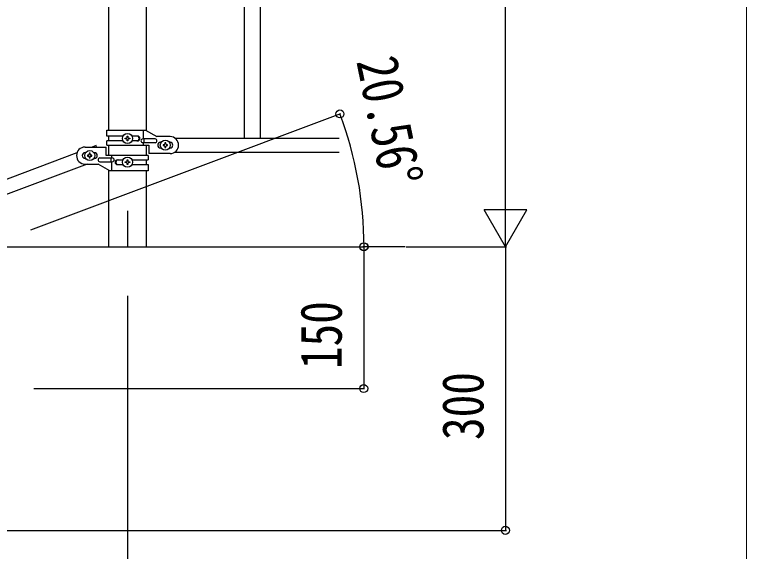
# Model space of a CAD drawing. Units: millimetres, scale not verified. Extents: x -4015 to 4015, y -2862 to 2860.
# Drawn here: x 3060 to 3835, y 638 to 1206 of the extents above; entities that cross this region are included whole.
import ezdxf
from ezdxf.enums import TextEntityAlignment as Align

# ---------------------------------------------------------------- set-up
doc = ezdxf.new("R2010")
doc.units = ezdxf.units.MM
doc.header["$LTSCALE"] = 10
for name, color, linetype in [('0-2_YKK_12', 2, 'Continuous'), ('0-3_YKK_A1', 4, 'Continuous'), ('0-4_YKK_D', 6, 'Continuous')]:
    doc.layers.add(name, color=color, linetype=linetype)
doc.layers.add('0-5_YKK_ZWAK', color=92, linetype='Continuous', lineweight=18)
doc.styles.add('ＭＳ ゴシック', font='')
doc.styles.get('ＭＳ ゴシック').set_extended_font_data('MS Gothic')

msp = doc.modelspace()

# ---------------------------------------------------------------- linework, layer by layer
at = {"layer": '0-2_YKK_12'}
msp.add_line((3179.69, 989.76), (3179.69, 960.1), dxfattribs=at)
at = {"layer": '0-3_YKK_A1'}
for p, q in [((3303.19, 1735.14), (3303.19, 1075.14)), ((3320.19, 1735.14), (3320.19, 1075.14)), ((3159.44, 1646.58), (3159.44, 1083.64)), ((3199.94, 1082.84), (3199.94, 1646.58)), ((3157.69, 1083.64), (3198.56, 1083.64)), ((3157.69, 1077.14), (3157.69, 1083.64)), ((3175.02, 1077.14), (3157.69, 1077.14)), ((3159.44, 1077.14), (3159.44, 1072.14)), ((3190.28, 1077.14), (3184.36, 1077.14)), ((3196.66, 1074.14), (3196.66, 1083.64)), ((3198.56, 1083.64), (3210.69, 1076.64)), ((3224.69, 1076.64), (3210.69, 1076.64)), ((3157.69, 1067.64), (3157.69, 1072.14)), ((3175.01, 1072.14), (3157.69, 1072.14)), ((3178.25, 1074.16), (3177.29, 1074.16)), ((3181.13, 1075.12), (3182.09, 1075.12)), ((3190.28, 1072.14), (3184.36, 1072.14)), ((3208.89, 1074.14), (3195.81, 1074.14)), ((3208.89, 1070.14), (3195.81, 1070.14)), ((3196.66, 1067.64), (3196.66, 1070.14)), ((3197.21, 1070.14), (3197.21, 1074.14)), ((3214.69, 1070.64), (3215.32, 1070.64)), ((3224.06, 1070.64), (3224.69, 1070.64)), ((3229.66, 1075.14), (3403.54, 1075.14)), ((3134.69, 1065.57), (3157.19, 1065.57)), ((3146.42, 1067.11), (3142.33, 1065.57)), ((3146.99, 1065.57), (3146.42, 1067.11)), ((3157.19, 1056.57), (3157.19, 1065.57)), ((3157.69, 1067.64), (3202.19, 1067.64)), ((3159.44, 1067.64), (3159.44, 1056.57)), ((3159.44, 1066.07), (3159.44, 1061.07)), ((3199.94, 1056.57), (3199.94, 1067.64)), ((3202.19, 1067.64), (3202.19, 1058.64)), ((3214.69, 1064.64), (3215.32, 1064.64)), ((3218.25, 1068.12), (3217.29, 1068.12)), ((3221.13, 1067.16), (3222.09, 1067.16)), ((3224.06, 1064.64), (3224.69, 1064.64)), ((3126.18, 1059.39), (2422.33, 795.39)), ((3135.32, 1059.57), (3134.69, 1059.57)), ((3135.32, 1053.57), (3134.69, 1053.57)), ((3138.25, 1057.05), (3137.29, 1057.05)), ((3141.13, 1056.09), (3142.09, 1056.09)), ((3144.69, 1059.57), (3144.06, 1059.57)), ((3144.69, 1053.57), (3144.06, 1053.57)), ((3150.49, 1054.07), (3163.57, 1054.07)), ((3201.69, 1056.57), (3157.19, 1056.57)), ((3162.16, 1054.07), (3162.16, 1050.07)), ((3162.72, 1056.57), (3162.72, 1054.07)), ((3201.69, 1056.57), (3201.69, 1052.07)), ((3224.69, 1058.64), (3202.19, 1058.64)), ((3229.66, 1060.14), (3403.54, 1060.14)), ((3137.05, 1047.45), (2433.19, 783.44)), ((3134.69, 1047.57), (3148.69, 1047.57)), ((3160.81, 1040.57), (3148.69, 1047.57)), ((3150.49, 1050.07), (3163.57, 1050.07)), ((3162.72, 1050.07), (3162.72, 1040.57)), ((3169.09, 1052.07), (3175.01, 1052.07)), ((3169.09, 1047.07), (3175.02, 1047.07)), ((3178.25, 1049.09), (3177.29, 1049.09)), ((3181.13, 1050.05), (3182.09, 1050.05)), ((3184.36, 1052.07), (3201.69, 1052.07)), ((3184.36, 1047.07), (3201.69, 1047.07)), ((3199.94, 1047.07), (3199.94, 1052.07)), ((3201.69, 1047.07), (3201.69, 1040.57)), ((3159.44, 1041.36), (3159.44, 960.1)), ((3201.69, 1040.57), (3160.81, 1040.57)), ((3199.94, 960.1), (3199.94, 1040.57)), ((3179.69, 998.22), (3179.69, 960.1))]:
    msp.add_line(p, q, dxfattribs=at)
for points in [[(3179.21, 1076.08), (3179.21, 1077.04), (3180.17, 1077.04), (3180.17, 1076.08)], [(3177.29, 1074.16), (3177.29, 1075.12), (3178.25, 1075.12)], [(3180.17, 1073.2), (3180.17, 1072.24), (3179.21, 1072.24), (3179.21, 1073.2)], [(3182.09, 1075.12), (3182.09, 1074.16), (3181.13, 1074.16)], [(3220.17, 1069.08), (3220.17, 1070.04), (3219.21, 1070.04), (3219.21, 1069.08)], [(3217.29, 1068.12), (3217.29, 1067.16), (3218.25, 1067.16)], [(3219.21, 1066.2), (3219.21, 1065.24), (3220.17, 1065.24), (3220.17, 1066.2)], [(3222.09, 1067.16), (3222.09, 1068.12), (3221.13, 1068.12)], [(3137.29, 1057.05), (3137.29, 1056.09), (3138.25, 1056.09)], [(3140.17, 1058.01), (3140.17, 1058.97), (3139.21, 1058.97), (3139.21, 1058.01)], [(3139.21, 1055.13), (3139.21, 1054.17), (3140.17, 1054.17), (3140.17, 1055.13)], [(3142.09, 1056.09), (3142.09, 1057.05), (3141.13, 1057.05)], [(3177.29, 1049.09), (3177.29, 1050.05), (3178.25, 1050.05)], [(3179.21, 1051.01), (3179.21, 1051.97), (3180.17, 1051.97), (3180.17, 1051.01)], [(3180.17, 1048.13), (3180.17, 1047.17), (3179.21, 1047.17), (3179.21, 1048.13)], [(3182.09, 1050.05), (3182.09, 1049.09), (3181.13, 1049.09)], [(2629.69, 810.1), (3029.69, 810.1), (3029.69, 960.1), (3429.69, 960.1)]]:
    msp.add_lwpolyline(points, dxfattribs=at)
for centre in [(3179.69, 1074.64), (3219.69, 1067.64), (3139.69, 1056.57), (3179.69, 1049.57)]:
    msp.add_circle(centre, 5.3, dxfattribs=at)
for centre, radius, start, end in [((3189.53, 1074.64), 2.5, 270, 90), ((3190.28, 1074.64), 2.5, 270, 90), ((3224.69, 1067.64), 9, 270, 90), ((3178.25, 1076.08), 0.96, 270, 0), ((3178.25, 1073.2), 0.96, 0, 90), ((3181.13, 1076.08), 0.96, 180, 270), ((3181.13, 1073.2), 0.96, 90, 180), ((3195.81, 1072.14), 2, 90, 270), ((3208.89, 1072.14), 2, 270, 90), ((3214.69, 1067.64), 3, 90, 270), ((3218.25, 1069.08), 0.96, 270, 0), ((3221.13, 1069.08), 0.96, 180, 270), ((3224.69, 1067.64), 3, 270, 90), ((3134.69, 1056.57), 9, 90, 270), ((3218.25, 1066.2), 0.96, 0, 90), ((3221.13, 1066.2), 0.96, 90, 180), ((3134.69, 1056.57), 3, 90, 270), ((3138.25, 1058.01), 0.96, 270, 0), ((3138.25, 1055.13), 0.96, 0, 90), ((3141.13, 1058.01), 0.96, 180, 270), ((3141.13, 1055.13), 0.96, 90, 180), ((3144.69, 1056.57), 3, 270, 90), ((3150.49, 1052.07), 2, 90, 270), ((3163.57, 1052.07), 2, 270, 90), ((3169.09, 1049.57), 2.5, 90, 270), ((3169.84, 1049.57), 2.5, 90, 270), ((3178.25, 1051.01), 0.96, 270, 0), ((3178.25, 1048.13), 0.96, 0, 90), ((3181.13, 1051.01), 0.96, 180, 270), ((3181.13, 1048.13), 0.96, 90, 180)]:
    msp.add_arc(centre, radius, start, end, dxfattribs=at)
at = {"layer": '0-4_YKK_D'}
for p, q in [((3579.69, 1005.1), (3579.69, 1715.1)), ((3077.44, 978.01), (3405.45, 1101.01)), ((3579.69, 960.1), (3579.69, 1038.04)), ((3579.69, 960.1), (3557.19, 999.07)), ((3602.19, 999.07), (3557.19, 999.07)), ((3579.69, 960.1), (3602.19, 999.07)), ((3436.29, 960.1), (3428.69, 960.1)), ((3473.69, 960.1), (3429, 960.1)), ((3429.69, 960.1), (3429.69, 810.1)), ((3474.69, 960.1), (3580.69, 960.1)), ((3475.69, 960.1), (3580.69, 960.1)), ((3579.69, 960.1), (3579.69, 660.1)), ((3179.69, 908.1), (3179.69, 509.1)), ((3080.69, 810.1), (3430.69, 810.1)), ((2680.69, 660.1), (3580.69, 660.1))]:
    msp.add_line(p, q, dxfattribs=at)
for centre in [(3404.51, 1100.66), (3429.69, 960.1), (3430, 960.1), (3429.69, 810.1), (3579.69, 660.1)]:
    msp.add_circle(centre, 4.25, dxfattribs=at)
msp.add_arc((3029.69, 960.1), 400.31, 0, 20.55605, dxfattribs=at)
at = {"layer": '0-5_YKK_ZWAK', "color": 7}
msp.add_line((3834.72, 2810.1), (3834.72, -2489.9), dxfattribs=at)

# ---------------------------------------------------------------- texts
at = {"layer": '0-4_YKK_D', "style": 'ＭＳ ゴシック', "width": 0.8}
for s, rotation, p in [('20.56°', 281.57, (3408.88, 1153.69)), ('150', 90, (3419.69, 830.7)), ('300', 90, (3569.69, 755.7))]:
    msp.add_text(s, height=43.99, rotation=rotation, dxfattribs=at).set_placement(p, align=Align.BOTTOM_LEFT)

doc.saveas('drawing.dxf')
